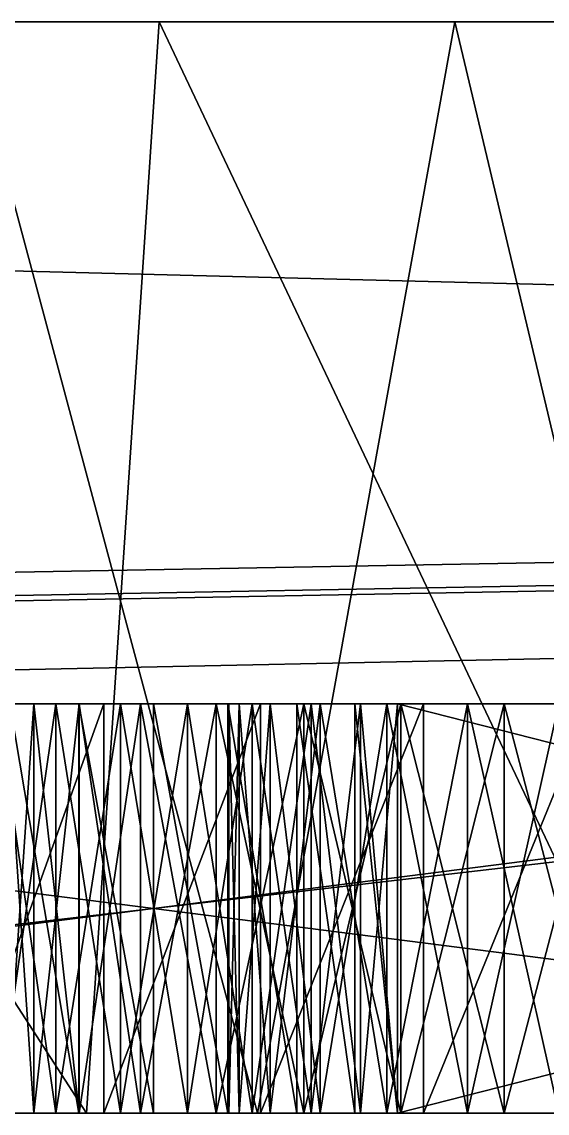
# Model space of a CAD drawing. Header units: millimetres. Extents: x -79 to 79, y 0 to 4.
# Drawn here: x -42.908 to -40.984, y 0 to 4 of the extents above; entities that cross this region are included whole.
import ezdxf

# ---------------------------------------------------------------- set-up
doc = ezdxf.new("R2010")
doc.units = ezdxf.units.MM
doc.header["$LTSCALE"] = 57.942387
for name, color, linetype in [('1', 7, 'CONTINUOUS'), ('111', 7, 'CONTINUOUS'), ('118', 7, 'CONTINUOUS'), ('127', 7, 'CONTINUOUS'), ('128', 7, 'CONTINUOUS'), ('14', 7, 'CONTINUOUS'), ('141', 7, 'CONTINUOUS'), ('146', 7, 'CONTINUOUS'), ('151', 7, 'CONTINUOUS'), ('185', 7, 'CONTINUOUS'), ('186', 7, 'CONTINUOUS'), ('187', 7, 'CONTINUOUS'), ('198', 7, 'CONTINUOUS'), ('199', 7, 'CONTINUOUS'), ('2', 7, 'CONTINUOUS'), ('5', 7, 'CONTINUOUS'), ('59', 7, 'CONTINUOUS'), ('60', 7, 'CONTINUOUS'), ('61', 7, 'CONTINUOUS'), ('62', 7, 'CONTINUOUS')]:
    doc.layers.add(name, color=color, linetype=linetype)

msp = doc.modelspace()

# ---------------------------------------------------------------- linework, layer by layer
at = {"layer": '1', "color": 7, "linetype": 'CONTINUOUS'}
for points in [[(-6.4491, 0, 38.5), (6.4491, 0, 38.5), (-79, 0, 42.5), (-6.4491, 0, 38.5)], [(6.4491, 0, 38.5), (20.3188, 0, 38.1743), (-79, 0, 42.5), (6.4491, 0, 38.5)], [(-6.6276, 0, 38.3427), (-6.4491, 0, 38.5), (-79, 0, 42.5), (-6.6276, 0, 38.3427)], [(-6.7639, 0, 38.1477), (-6.6276, 0, 38.3427), (-79, 0, 42.5), (-6.7639, 0, 38.1477)], [(-6.8503, 0, 37.926), (-6.7639, 0, 38.1477), (-79, 0, 42.5), (-6.8503, 0, 37.926)], [(-6.8819, 0, 37.69), (-6.8503, 0, 37.926), (-79, 0, 42.5), (-6.8819, 0, 37.69)], [(-20.5786, 0, 38.5), (-6.8819, 0, 37.69), (-79, 0, 42.5), (-20.5786, 0, 38.5)], [(20.5786, 0, 38.5), (21.8478, 0, 38.5), (-79, 0, 42.5), (20.5786, 0, 38.5)], [(21.8478, 0, 38.5), (35.6625, 0, 38.1477), (-79, 0, 42.5), (21.8478, 0, 38.5)], [(20.432, 0, 38.3515), (20.5786, 0, 38.5), (-79, 0, 42.5), (20.432, 0, 38.3515)], [(20.3188, 0, 38.1743), (20.432, 0, 38.3515), (-79, 0, 42.5), (20.3188, 0, 38.1743)], [(-48.8756, 0, 38.5), (-35.9773, 0, 38.5), (-79, 0, 42.5), (-48.8756, 0, 38.5)], [(-35.9773, 0, 38.5), (-22.1076, 0, 38.1743), (-79, 0, 42.5), (-35.9773, 0, 38.5)], [(35.9773, 0, 38.5), (48.8756, 0, 38.5), (-79, 0, 42.5), (35.9773, 0, 38.5)], [(48.8756, 0, 38.5), (62.7452, 0, 38.1743), (-79, 0, 42.5), (48.8756, 0, 38.5)], [(35.7988, 0, 38.3427), (35.9773, 0, 38.5), (-79, 0, 42.5), (35.7988, 0, 38.3427)], [(35.6625, 0, 38.1477), (35.7988, 0, 38.3427), (-79, 0, 42.5), (35.6625, 0, 38.1477)], [(63.005, 0, 38.5), (64.2742, 0, 38.5), (-79, 0, 42.5), (63.005, 0, 38.5)], [(-79, 0, 42.5), (64.2742, 0, 38.5), (79, 0, 42.5), (-79, 0, 42.5)], [(62.8585, 0, 38.3515), (63.005, 0, 38.5), (-79, 0, 42.5), (62.8585, 0, 38.3515)], [(62.7452, 0, 38.1743), (62.8585, 0, 38.3515), (-79, 0, 42.5), (62.7452, 0, 38.1743)], [(-21.8478, 0, 38.5), (-20.5786, 0, 38.5), (-79, 0, 42.5), (-21.8478, 0, 38.5)], [(-21.9944, 0, 38.3515), (-21.8478, 0, 38.5), (-79, 0, 42.5), (-21.9944, 0, 38.3515)], [(-22.1076, 0, 38.1743), (-21.9944, 0, 38.3515), (-79, 0, 42.5), (-22.1076, 0, 38.1743)], [(-48.3084, 0, -46.1764), (-36.5444, 0, -46.1764), (-48.3084, 0, -38.6764), (-48.3084, 0, -46.1764)], [(-48.3084, 0, -38.6764), (-36.5444, 0, -46.1764), (-36.5444, 0, -38.6764), (-48.3084, 0, -38.6764)], [(-42.6715, 0, -52.7046), (-44.7513, 0, -52.6167), (-43.6452, 0, -56.6677), (-42.6715, 0, -52.7046)], [(-42.0448, 0, -56.733), (-42.6715, 0, -52.7046), (-43.6452, 0, -56.6677), (-42.0448, 0, -56.733)], [(-43.1459, 0, -31.3284), (-42.6078, 0, -31.6361), (-43, 0, -17.3331), (-43.1459, 0, -31.3284)], [(-42.9521, 0, 25.0618), (-43, 0, 17.3331), (-42.7838, 0, 17.4479), (-42.9521, 0, 25.0618)], [(-43, 0, -17.3331), (-42.6078, 0, -31.6361), (-42.7838, 0, -17.4479), (-43, 0, -17.3331)], [(-42.8641, 0, 5.2304), (-42.9656, 0, 5.6084), (-42.8641, 0, -5.2304), (-42.8641, 0, 5.2304)], [(-42.8641, 0, -5.2304), (-42.9656, 0, 5.6084), (-42.9656, 0, -5.6084), (-42.8641, 0, -5.2304)], [(-42.6997, 0, 24.9505), (-42.9521, 0, 25.0618), (-42.7838, 0, 17.4479), (-42.6997, 0, 24.9505)], [(-42.6986, 0, 4.8753), (-42.8641, 0, 5.2304), (-42.6986, 0, -4.8753), (-42.6986, 0, 4.8753)], [(-42.6986, 0, -4.8753), (-42.8641, 0, 5.2304), (-42.8641, 0, -5.2304), (-42.6986, 0, -4.8753)], [(-42.5463, 0, 17.5067), (-42.6997, 0, 24.9505), (-42.7838, 0, 17.4479), (-42.5463, 0, 17.5067)], [(-42.7838, 0, -17.4479), (-42.6078, 0, -31.6361), (-42.5463, 0, -17.5067), (-42.7838, 0, -17.4479)], [(-42.4264, 0, 24.9125), (-42.6997, 0, 24.9505), (-42.5463, 0, 17.5067), (-42.4264, 0, 24.9125)], [(-42.4738, 0, 4.554), (-42.6986, 0, 4.8753), (-42.4738, 0, -4.554), (-42.4738, 0, 4.554)], [(-42.4738, 0, -4.554), (-42.6986, 0, 4.8753), (-42.6986, 0, -4.8753), (-42.4738, 0, -4.554)], [(-40.5125, 0, -52.7897), (-42.6715, 0, -52.7046), (-42.0448, 0, -56.733), (-40.5125, 0, -52.7897)], [(-42.6078, 0, -31.6361), (-42.0345, 0, -31.8752), (-42.5463, 0, -17.5067), (-42.6078, 0, -31.6361)], [(-42.3016, 0, 17.5061), (-42.4264, 0, 24.9125), (-42.5463, 0, 17.5067), (-42.3016, 0, 17.5061)], [(-42.0345, 0, -31.8752), (-42.15, 0, -27.15), (-42.5463, 0, -17.5067), (-42.0345, 0, -31.8752)], [(-42.5463, 0, -17.5067), (-42.15, 0, -27.15), (-42.3016, 0, -17.5061), (-42.5463, 0, -17.5067)], [(-42.196, 0, 4.2762), (-42.4738, 0, 4.554), (-42.196, 0, -4.2762), (-42.196, 0, 4.2762)], [(-42.196, 0, -4.2762), (-42.4738, 0, 4.554), (-42.4738, 0, -4.554), (-42.196, 0, -4.2762)], [(-42.1531, 0, 24.9505), (-42.4264, 0, 24.9125), (-42.3016, 0, 17.5061), (-42.1531, 0, 24.9505)], [(-42.0644, 0, 17.4461), (-42.1531, 0, 24.9505), (-42.3016, 0, 17.5061), (-42.0644, 0, 17.4461)], [(-42.15, 0, -27.15), (-42.1116, 0, -26.7856), (-42.3016, 0, -17.5061), (-42.15, 0, -27.15)], [(-42.3016, 0, -17.5061), (-42.1116, 0, -26.7856), (-42.0644, 0, -17.4461), (-42.3016, 0, -17.5061)], [(-41.8747, 0, 4.0514), (-42.196, 0, 4.2762), (-41.8747, 0, -4.0514), (-41.8747, 0, 4.0514)], [(-41.8747, 0, -4.0514), (-42.196, 0, 4.2762), (-42.196, 0, -4.2762), (-41.8747, 0, -4.0514)], [(-41.9007, 0, 25.0618), (-42.1531, 0, 24.9505), (-42.0644, 0, 17.4461), (-41.9007, 0, 25.0618)], [(-42.15, 0, -27.15), (-42.0345, 0, -31.8752), (-42.1116, 0, -27.5144), (-42.15, 0, -27.15)], [(-42.1116, 0, -27.5144), (-42.0345, 0, -31.8752), (-41.9985, 0, -27.8621), (-42.1116, 0, -27.5144)], [(-42.1116, 0, -26.7856), (-41.9985, 0, -26.4379), (-42.0644, 0, -17.4461), (-42.1116, 0, -26.7856)], [(-41.8488, 0, 17.3302), (-41.9007, 0, 25.0618), (-42.0644, 0, 17.4461), (-41.8488, 0, 17.3302)], [(-42.0644, 0, -17.4461), (-41.9985, 0, -26.4379), (-41.8488, 0, -17.3302), (-42.0644, 0, -17.4461)], [(-40.3716, 0, -56.7979), (-40.5125, 0, -52.7897), (-42.0448, 0, -56.733), (-40.3716, 0, -56.7979)], [(-42.0345, 0, -31.8752), (-41.4372, 0, -32.0411), (-41.9985, 0, -27.8621), (-42.0345, 0, -31.8752)], [(-41.9985, 0, -27.8621), (-41.4372, 0, -32.0411), (-41.8156, 0, -28.1787), (-41.9985, 0, -27.8621)], [(-41.9985, 0, -26.4379), (-41.8156, 0, -26.1213), (-41.8488, 0, -17.3302), (-41.9985, 0, -26.4379)], [(-41.6882, 0, 25.2379), (-41.9007, 0, 25.0618), (-41.8488, 0, 17.3302), (-41.6882, 0, 25.2379)], [(-41.5196, 0, 3.8859), (-41.8747, 0, 4.0514), (-41.5196, 0, -3.8859), (-41.5196, 0, 3.8859)], [(-41.5196, 0, -3.8859), (-41.8747, 0, 4.0514), (-41.8747, 0, -4.0514), (-41.5196, 0, -3.8859)], [(-41.6677, 0, 17.1654), (-41.6882, 0, 25.2379), (-41.8488, 0, 17.3302), (-41.6677, 0, 17.1654)], [(-41.8488, 0, -17.3302), (-41.8156, 0, -26.1213), (-41.6677, 0, -17.1654), (-41.8488, 0, -17.3302)], [(-41.8156, 0, -28.1787), (-41.4372, 0, -32.0411), (-41.5709, 0, -28.4504), (-41.8156, 0, -28.1787)], [(-41.8156, 0, -26.1213), (-41.5709, 0, -25.8496), (-41.6677, 0, -17.1654), (-41.8156, 0, -26.1213)], [(-41.532, 0, 25.4653), (-41.6882, 0, 25.2379), (-41.532, 0, 16.9611), (-41.532, 0, 25.4653)], [(-41.532, 0, 16.9611), (-41.6882, 0, 25.2379), (-41.6677, 0, 17.1654), (-41.532, 0, 16.9611)], [(-41.6677, 0, -17.1654), (-41.5709, 0, -25.8496), (-41.532, 0, -16.9611), (-41.6677, 0, -17.1654)], [(-41.5709, 0, -28.4504), (-41.4372, 0, -32.0411), (-41.2752, 0, -28.6653), (-41.5709, 0, -28.4504)], [(-41.5709, 0, -25.8496), (-41.2752, 0, -25.6347), (-41.532, 0, -16.9611), (-41.5709, 0, -25.8496)], [(-35.65, 0, 37.2292), (-41.532, 0, 25.4653), (-35.8752, 0, 21.5153), (-35.65, 0, 37.2292)], [(-35.8752, 0, 21.5153), (-41.532, 0, 25.4653), (-36.1709, 0, 21.3004), (-35.8752, 0, 21.5153)], [(-36.1709, 0, 21.3004), (-41.532, 0, 25.4653), (-36.4156, 0, 21.0287), (-36.1709, 0, 21.3004)], [(-36.4156, 0, 21.0287), (-41.532, 0, 25.4653), (-36.5985, 0, 20.7121), (-36.4156, 0, 21.0287)], [(-36.5985, 0, 20.7121), (-41.532, 0, 25.4653), (-36.7116, 0, 20.3644), (-36.5985, 0, 20.7121)], [(-36.7116, 0, 20.3644), (-41.532, 0, 25.4653), (-36.75, 0, 20), (-36.7116, 0, 20.3644)], [(-36.75, 0, 20), (-41.532, 0, 25.4653), (-35.65, 0, 5.1972), (-36.75, 0, 20)], [(-35.65, 0, 5.1972), (-41.532, 0, 25.4653), (-41.532, 0, 16.9611), (-35.65, 0, 5.1972)], [(-36.1709, 0, -18.6996), (-35.8752, 0, -18.4847), (-41.532, 0, -16.9611), (-36.1709, 0, -18.6996)], [(-41.532, 0, -16.9611), (-35.8752, 0, -18.4847), (-35.65, 0, -5.1972), (-41.532, 0, -16.9611)], [(-36.4156, 0, -18.9713), (-36.1709, 0, -18.6996), (-41.532, 0, -16.9611), (-36.4156, 0, -18.9713)], [(-36.5985, 0, -19.2879), (-36.4156, 0, -18.9713), (-41.532, 0, -16.9611), (-36.5985, 0, -19.2879)], [(-36.7116, 0, -19.6356), (-36.5985, 0, -19.2879), (-41.532, 0, -16.9611), (-36.7116, 0, -19.6356)], [(-36.75, 0, -20), (-36.7116, 0, -19.6356), (-41.532, 0, -16.9611), (-36.75, 0, -20)], [(-38.6884, 0, -26.7856), (-36.75, 0, -20), (-41.532, 0, -16.9611), (-38.6884, 0, -26.7856)], [(-38.8015, 0, -26.4379), (-38.6884, 0, -26.7856), (-41.532, 0, -16.9611), (-38.8015, 0, -26.4379)], [(-38.9844, 0, -26.1213), (-38.8015, 0, -26.4379), (-41.532, 0, -16.9611), (-38.9844, 0, -26.1213)], [(-39.2291, 0, -25.8496), (-38.9844, 0, -26.1213), (-41.532, 0, -16.9611), (-39.2291, 0, -25.8496)], [(-39.5248, 0, -25.6347), (-39.2291, 0, -25.8496), (-41.532, 0, -16.9611), (-39.5248, 0, -25.6347)], [(-39.8589, 0, -25.4858), (-39.5248, 0, -25.6347), (-41.532, 0, -16.9611), (-39.8589, 0, -25.4858)], [(-40.2169, 0, -25.4096), (-39.8589, 0, -25.4858), (-41.532, 0, -16.9611), (-40.2169, 0, -25.4096)], [(-40.5831, 0, -25.4096), (-40.2169, 0, -25.4096), (-41.532, 0, -16.9611), (-40.5831, 0, -25.4096)], [(-40.9411, 0, -25.4858), (-40.5831, 0, -25.4096), (-41.532, 0, -16.9611), (-40.9411, 0, -25.4858)], [(-41.2752, 0, -25.6347), (-40.9411, 0, -25.4858), (-41.532, 0, -16.9611), (-41.2752, 0, -25.6347)], [(-41.1416, 0, 3.7844), (-41.5196, 0, 3.8859), (-41.1416, 0, -3.7844), (-41.1416, 0, 3.7844)], [(-41.1416, 0, -3.7844), (-41.5196, 0, 3.8859), (-41.5196, 0, -3.8859), (-41.1416, 0, -3.7844)], [(-41.4372, 0, -32.0411), (-40.8242, 0, -32.1319), (-41.2752, 0, -28.6653), (-41.4372, 0, -32.0411)], [(-41.2752, 0, -28.6653), (-40.8242, 0, -32.1319), (-40.9411, 0, -28.8142), (-41.2752, 0, -28.6653)], [(-40.75, 0, 3.75), (-41.1416, 0, 3.7844), (-40.75, 0, -3.75), (-40.75, 0, 3.75)], [(-40.75, 0, -3.75), (-41.1416, 0, 3.7844), (-41.1416, 0, -3.7844), (-40.75, 0, -3.75)]]:
    msp.add_3dface(points, dxfattribs=at)
at = {"layer": '111', "color": 7, "linetype": 'CONTINUOUS'}
for points in [[(-36.5444, 0, -46.1764), (-48.3084, 0, -46.1764), (-36.5444, 1.5, -46.1764), (-36.5444, 0, -46.1764)], [(-48.3084, 0, -46.1764), (-48.3084, 1.5, -46.1764), (-36.5444, 1.5, -46.1764), (-48.3084, 0, -46.1764)]]:
    msp.add_3dface(points, dxfattribs=at)
at = {"layer": '118', "color": 7, "linetype": 'CONTINUOUS'}
for points in [[(-48.3084, 0, -38.6764), (-36.5444, 0, -38.6764), (-48.3084, 1.5, -38.6764), (-48.3084, 0, -38.6764)], [(-36.5444, 0, -38.6764), (-36.5444, 1.5, -38.6764), (-48.3084, 1.5, -38.6764), (-36.5444, 0, -38.6764)]]:
    msp.add_3dface(points, dxfattribs=at)
at = {"layer": '127', "color": 7, "linetype": 'CONTINUOUS'}
for points in [[(-41.532, 0, 25.4653), (-35.65, 0, 37.2292), (-41.532, 1.5, 25.4653), (-41.532, 0, 25.4653)], [(-35.65, 0, 37.2292), (-35.65, 1.5, 37.2292), (-41.532, 1.5, 25.4653), (-35.65, 0, 37.2292)]]:
    msp.add_3dface(points, dxfattribs=at)
at = {"layer": '128', "color": 7, "linetype": 'CONTINUOUS'}
for points in [[(-42.9521, 0, 25.0618), (-42.6997, 0, 24.9505), (-42.9521, 1.5, 25.0618), (-42.9521, 0, 25.0618)], [(-42.6997, 0, 24.9505), (-42.6997, 1.5, 24.9505), (-42.9521, 1.5, 25.0618), (-42.6997, 0, 24.9505)], [(-42.6997, 0, 24.9505), (-42.4264, 0, 24.9125), (-42.6997, 1.5, 24.9505), (-42.6997, 0, 24.9505)], [(-42.4264, 0, 24.9125), (-42.4264, 1.5, 24.9125), (-42.6997, 1.5, 24.9505), (-42.4264, 0, 24.9125)], [(-42.4264, 0, 24.9125), (-42.1531, 0, 24.9505), (-42.4264, 1.5, 24.9125), (-42.4264, 0, 24.9125)], [(-42.1531, 0, 24.9505), (-42.1531, 1.5, 24.9505), (-42.4264, 1.5, 24.9125), (-42.1531, 0, 24.9505)], [(-42.1531, 0, 24.9505), (-41.9007, 0, 25.0618), (-42.1531, 1.5, 24.9505), (-42.1531, 0, 24.9505)], [(-41.9007, 0, 25.0618), (-41.9007, 1.5, 25.0618), (-42.1531, 1.5, 24.9505), (-41.9007, 0, 25.0618)], [(-41.9007, 0, 25.0618), (-41.6882, 0, 25.2379), (-41.9007, 1.5, 25.0618), (-41.9007, 0, 25.0618)], [(-41.6882, 0, 25.2379), (-41.6882, 1.5, 25.2379), (-41.9007, 1.5, 25.0618), (-41.6882, 0, 25.2379)], [(-41.6882, 0, 25.2379), (-41.532, 0, 25.4653), (-41.6882, 1.5, 25.2379), (-41.6882, 0, 25.2379)], [(-41.532, 0, 25.4653), (-41.532, 1.5, 25.4653), (-41.6882, 1.5, 25.2379), (-41.532, 0, 25.4653)]]:
    msp.add_3dface(points, dxfattribs=at)
at = {"layer": '14', "color": 7, "linetype": 'CONTINUOUS'}
for points in [[(-42.0448, 0, -56.733), (-43.6452, 0, -56.6677), (-43.1154, 4, -56.6897), (-42.0448, 0, -56.733)], [(-41.3226, 4, -56.7614), (-42.0448, 0, -56.733), (-43.1154, 4, -56.6897), (-41.3226, 4, -56.7614)], [(-40.3716, 0, -56.7979), (-42.0448, 0, -56.733), (-41.3226, 4, -56.7614), (-40.3716, 0, -56.7979)], [(-39.5, 4, -56.8301), (-40.3716, 0, -56.7979), (-41.3226, 4, -56.7614), (-39.5, 4, -56.8301)]]:
    msp.add_3dface(points, dxfattribs=at)
at = {"layer": '141', "color": 7, "linetype": 'CONTINUOUS'}
for points in [[(-79, 4, 42.5), (79, 4, 42.5), (-70, 4, 38.5), (-79, 4, 42.5)], [(-70, 4, 38.5), (79, 4, 42.5), (70, 4, 38.5), (-70, 4, 38.5)], [(-42.4055, 4, -52.7156), (-44.8771, 4, -56.6149), (-45.2572, 4, -52.5942), (-42.4055, 4, -52.7156)], [(-43.1154, 4, -56.6897), (-44.8771, 4, -56.6149), (-42.4055, 4, -52.7156), (-43.1154, 4, -56.6897)], [(-41.3226, 4, -56.7614), (-43.1154, 4, -56.6897), (-42.4055, 4, -52.7156), (-41.3226, 4, -56.7614)], [(-39.3982, 4, -52.8314), (-41.3226, 4, -56.7614), (-42.4055, 4, -52.7156), (-39.3982, 4, -52.8314)], [(-39.5, 4, -56.8301), (-41.3226, 4, -56.7614), (-39.3982, 4, -52.8314), (-39.5, 4, -56.8301)]]:
    msp.add_3dface(points, dxfattribs=at)
at = {"layer": '146', "color": 7, "linetype": 'CONTINUOUS'}
for points in [[(-64.2742, 1.5, 38.5), (-70, 1.5, 38.5), (70, 4, 38.5), (-64.2742, 1.5, 38.5)], [(-70, 1.5, 38.5), (-70, 4, 38.5), (70, 4, 38.5), (-70, 1.5, 38.5)], [(-63.005, 1.5, 38.5), (-64.2742, 1.5, 38.5), (70, 4, 38.5), (-63.005, 1.5, 38.5)], [(-48.8756, 1.5, 38.5), (-63.005, 1.5, 38.5), (70, 4, 38.5), (-48.8756, 1.5, 38.5)], [(-35.9773, 1.5, 38.5), (-48.8756, 1.5, 38.5), (70, 4, 38.5), (-35.9773, 1.5, 38.5)], [(-35.9773, 0, 38.5), (-48.8756, 0, 38.5), (-35.9773, 1.5, 38.5), (-35.9773, 0, 38.5)], [(-35.9773, 1.5, 38.5), (-48.8756, 0, 38.5), (-48.8756, 1.5, 38.5), (-35.9773, 1.5, 38.5)]]:
    msp.add_3dface(points, dxfattribs=at)
at = {"layer": '151', "color": 7, "linetype": 'CONTINUOUS'}
for points in [[(-44.7513, 0, -52.6167), (-42.6715, 0, -52.7046), (-45.2572, 4, -52.5942), (-44.7513, 0, -52.6167)], [(-42.6715, 0, -52.7046), (-42.4055, 4, -52.7156), (-45.2572, 4, -52.5942), (-42.6715, 0, -52.7046)], [(-42.6715, 0, -52.7046), (-40.5125, 0, -52.7897), (-42.4055, 4, -52.7156), (-42.6715, 0, -52.7046)], [(-40.5125, 0, -52.7897), (-39.3982, 4, -52.8314), (-42.4055, 4, -52.7156), (-40.5125, 0, -52.7897)]]:
    msp.add_3dface(points, dxfattribs=at)
at = {"layer": '185', "color": 7, "linetype": 'CONTINUOUS'}
for points in [[(-42.6078, 0, -31.6361), (-43.1459, 0, -31.3284), (-42.6078, 1.5, -31.6361), (-42.6078, 0, -31.6361)], [(-43.1459, 0, -31.3284), (-43.1459, 1.5, -31.3284), (-42.6078, 1.5, -31.6361), (-43.1459, 0, -31.3284)], [(-42.0345, 0, -31.8752), (-42.6078, 0, -31.6361), (-42.0345, 1.5, -31.8752), (-42.0345, 0, -31.8752)], [(-42.6078, 0, -31.6361), (-42.6078, 1.5, -31.6361), (-42.0345, 1.5, -31.8752), (-42.6078, 0, -31.6361)], [(-41.4372, 0, -32.0411), (-42.0345, 0, -31.8752), (-41.4372, 1.5, -32.0411), (-41.4372, 0, -32.0411)], [(-42.0345, 0, -31.8752), (-42.0345, 1.5, -31.8752), (-41.4372, 1.5, -32.0411), (-42.0345, 0, -31.8752)], [(-40.8242, 0, -32.1319), (-41.4372, 0, -32.0411), (-40.8242, 1.5, -32.1319), (-40.8242, 0, -32.1319)], [(-41.4372, 0, -32.0411), (-41.4372, 1.5, -32.0411), (-40.8242, 1.5, -32.1319), (-41.4372, 0, -32.0411)]]:
    msp.add_3dface(points, dxfattribs=at)
at = {"layer": '186', "color": 7, "linetype": 'CONTINUOUS'}
for points in [[(-42.1116, 0, -26.7856), (-42.15, 0, -27.15), (-42.1116, 1.5, -26.7856), (-42.1116, 0, -26.7856)], [(-42.15, 0, -27.15), (-42.15, 1.5, -27.15), (-42.1116, 1.5, -26.7856), (-42.15, 0, -27.15)], [(-41.9985, 0, -26.4379), (-42.1116, 0, -26.7856), (-41.9985, 1.5, -26.4379), (-41.9985, 0, -26.4379)], [(-42.1116, 0, -26.7856), (-42.1116, 1.5, -26.7856), (-41.9985, 1.5, -26.4379), (-42.1116, 0, -26.7856)], [(-41.8156, 0, -26.1213), (-41.9985, 0, -26.4379), (-41.8156, 1.5, -26.1213), (-41.8156, 0, -26.1213)], [(-41.9985, 0, -26.4379), (-41.9985, 1.5, -26.4379), (-41.8156, 1.5, -26.1213), (-41.9985, 0, -26.4379)], [(-41.5709, 0, -25.8496), (-41.8156, 0, -26.1213), (-41.5709, 1.5, -25.8496), (-41.5709, 0, -25.8496)], [(-41.8156, 0, -26.1213), (-41.8156, 1.5, -26.1213), (-41.5709, 1.5, -25.8496), (-41.8156, 0, -26.1213)], [(-41.2752, 0, -25.6347), (-41.5709, 0, -25.8496), (-41.2752, 1.5, -25.6347), (-41.2752, 0, -25.6347)], [(-41.5709, 0, -25.8496), (-41.5709, 1.5, -25.8496), (-41.2752, 1.5, -25.6347), (-41.5709, 0, -25.8496)], [(-40.9411, 0, -25.4858), (-41.2752, 0, -25.6347), (-40.9411, 1.5, -25.4858), (-40.9411, 0, -25.4858)], [(-41.2752, 0, -25.6347), (-41.2752, 1.5, -25.6347), (-40.9411, 1.5, -25.4858), (-41.2752, 0, -25.6347)]]:
    msp.add_3dface(points, dxfattribs=at)
at = {"layer": '187', "color": 7, "linetype": 'CONTINUOUS'}
for points in [[(-42.15, 0, -27.15), (-42.1116, 0, -27.5144), (-42.15, 1.5, -27.15), (-42.15, 0, -27.15)], [(-42.1116, 0, -27.5144), (-42.1116, 1.5, -27.5144), (-42.15, 1.5, -27.15), (-42.1116, 0, -27.5144)], [(-42.1116, 0, -27.5144), (-41.9985, 0, -27.8621), (-42.1116, 1.5, -27.5144), (-42.1116, 0, -27.5144)], [(-41.9985, 0, -27.8621), (-41.9985, 1.5, -27.8621), (-42.1116, 1.5, -27.5144), (-41.9985, 0, -27.8621)], [(-41.9985, 0, -27.8621), (-41.8156, 0, -28.1787), (-41.9985, 1.5, -27.8621), (-41.9985, 0, -27.8621)], [(-41.8156, 0, -28.1787), (-41.8156, 1.5, -28.1787), (-41.9985, 1.5, -27.8621), (-41.8156, 0, -28.1787)], [(-41.8156, 0, -28.1787), (-41.5709, 0, -28.4504), (-41.8156, 1.5, -28.1787), (-41.8156, 0, -28.1787)], [(-41.5709, 0, -28.4504), (-41.5709, 1.5, -28.4504), (-41.8156, 1.5, -28.1787), (-41.5709, 0, -28.4504)], [(-41.5709, 0, -28.4504), (-41.2752, 0, -28.6653), (-41.5709, 1.5, -28.4504), (-41.5709, 0, -28.4504)], [(-41.2752, 0, -28.6653), (-41.2752, 1.5, -28.6653), (-41.5709, 1.5, -28.4504), (-41.2752, 0, -28.6653)], [(-41.2752, 0, -28.6653), (-40.9411, 0, -28.8142), (-41.2752, 1.5, -28.6653), (-41.2752, 0, -28.6653)], [(-40.9411, 0, -28.8142), (-40.9411, 1.5, -28.8142), (-41.2752, 1.5, -28.6653), (-40.9411, 0, -28.8142)]]:
    msp.add_3dface(points, dxfattribs=at)
at = {"layer": '198', "color": 7, "linetype": 'CONTINUOUS'}
for points in [[(-42.8641, 0, -5.2304), (-42.9656, 0, -5.6084), (-42.8641, 1.5, -5.2304), (-42.8641, 0, -5.2304)], [(-42.9656, 0, -5.6084), (-42.9656, 1.5, -5.6084), (-42.8641, 1.5, -5.2304), (-42.9656, 0, -5.6084)], [(-42.6986, 0, -4.8753), (-42.8641, 0, -5.2304), (-42.6986, 1.5, -4.8753), (-42.6986, 0, -4.8753)], [(-42.8641, 0, -5.2304), (-42.8641, 1.5, -5.2304), (-42.6986, 1.5, -4.8753), (-42.8641, 0, -5.2304)], [(-42.4738, 0, -4.554), (-42.6986, 0, -4.8753), (-42.4738, 1.5, -4.554), (-42.4738, 0, -4.554)], [(-42.6986, 0, -4.8753), (-42.6986, 1.5, -4.8753), (-42.4738, 1.5, -4.554), (-42.6986, 0, -4.8753)], [(-42.196, 0, -4.2762), (-42.4738, 0, -4.554), (-42.196, 1.5, -4.2762), (-42.196, 0, -4.2762)], [(-42.4738, 0, -4.554), (-42.4738, 1.5, -4.554), (-42.196, 1.5, -4.2762), (-42.4738, 0, -4.554)], [(-41.8747, 0, -4.0514), (-42.196, 0, -4.2762), (-41.8747, 1.5, -4.0514), (-41.8747, 0, -4.0514)], [(-42.196, 0, -4.2762), (-42.196, 1.5, -4.2762), (-41.8747, 1.5, -4.0514), (-42.196, 0, -4.2762)], [(-41.5196, 0, -3.8859), (-41.8747, 0, -4.0514), (-41.5196, 1.5, -3.8859), (-41.5196, 0, -3.8859)], [(-41.8747, 0, -4.0514), (-41.8747, 1.5, -4.0514), (-41.5196, 1.5, -3.8859), (-41.8747, 0, -4.0514)], [(-41.1416, 0, -3.7844), (-41.5196, 0, -3.8859), (-41.1416, 1.5, -3.7844), (-41.1416, 0, -3.7844)], [(-41.5196, 0, -3.8859), (-41.5196, 1.5, -3.8859), (-41.1416, 1.5, -3.7844), (-41.5196, 0, -3.8859)], [(-40.75, 0, -3.75), (-41.1416, 0, -3.7844), (-40.75, 1.5, -3.75), (-40.75, 0, -3.75)], [(-41.1416, 0, -3.7844), (-41.1416, 1.5, -3.7844), (-40.75, 1.5, -3.75), (-41.1416, 0, -3.7844)]]:
    msp.add_3dface(points, dxfattribs=at)
at = {"layer": '199', "color": 7, "linetype": 'CONTINUOUS'}
for points in [[(-42.9656, 0, 5.6084), (-42.8641, 0, 5.2304), (-42.9656, 1.5, 5.6084), (-42.9656, 0, 5.6084)], [(-42.8641, 0, 5.2304), (-42.8641, 1.5, 5.2304), (-42.9656, 1.5, 5.6084), (-42.8641, 0, 5.2304)], [(-42.8641, 0, 5.2304), (-42.6986, 0, 4.8753), (-42.8641, 1.5, 5.2304), (-42.8641, 0, 5.2304)], [(-42.6986, 0, 4.8753), (-42.6986, 1.5, 4.8753), (-42.8641, 1.5, 5.2304), (-42.6986, 0, 4.8753)], [(-42.6986, 0, 4.8753), (-42.4738, 0, 4.554), (-42.6986, 1.5, 4.8753), (-42.6986, 0, 4.8753)], [(-42.4738, 0, 4.554), (-42.4738, 1.5, 4.554), (-42.6986, 1.5, 4.8753), (-42.4738, 0, 4.554)], [(-42.4738, 0, 4.554), (-42.196, 0, 4.2762), (-42.4738, 1.5, 4.554), (-42.4738, 0, 4.554)], [(-42.196, 0, 4.2762), (-42.196, 1.5, 4.2762), (-42.4738, 1.5, 4.554), (-42.196, 0, 4.2762)], [(-42.196, 0, 4.2762), (-41.8747, 0, 4.0514), (-42.196, 1.5, 4.2762), (-42.196, 0, 4.2762)], [(-41.8747, 0, 4.0514), (-41.8747, 1.5, 4.0514), (-42.196, 1.5, 4.2762), (-41.8747, 0, 4.0514)], [(-41.8747, 0, 4.0514), (-41.5196, 0, 3.8859), (-41.8747, 1.5, 4.0514), (-41.8747, 0, 4.0514)], [(-41.5196, 0, 3.8859), (-41.5196, 1.5, 3.8859), (-41.8747, 1.5, 4.0514), (-41.5196, 0, 3.8859)], [(-41.5196, 0, 3.8859), (-41.1416, 0, 3.7844), (-41.5196, 1.5, 3.8859), (-41.5196, 0, 3.8859)], [(-41.1416, 0, 3.7844), (-41.1416, 1.5, 3.7844), (-41.5196, 1.5, 3.8859), (-41.1416, 0, 3.7844)], [(-41.1416, 0, 3.7844), (-40.75, 0, 3.75), (-41.1416, 1.5, 3.7844), (-41.1416, 0, 3.7844)], [(-40.75, 0, 3.75), (-40.75, 1.5, 3.75), (-41.1416, 1.5, 3.7844), (-40.75, 0, 3.75)]]:
    msp.add_3dface(points, dxfattribs=at)
at = {"layer": '2', "color": 7, "linetype": 'CONTINUOUS'}
for points in [[(-48.3084, 1.5, -38.6764), (-36.5444, 1.5, -38.6764), (-48.3084, 1.5, -46.1764), (-48.3084, 1.5, -38.6764)], [(-48.3084, 1.5, -46.1764), (-36.5444, 1.5, -38.6764), (-36.5444, 1.5, -46.1764), (-48.3084, 1.5, -46.1764)], [(-42.6078, 1.5, -31.6361), (-43.1459, 1.5, -31.3284), (-42.7838, 1.5, -17.4479), (-42.6078, 1.5, -31.6361)], [(-42.7838, 1.5, -17.4479), (-43.1459, 1.5, -31.3284), (-43, 1.5, -21.5), (-42.7838, 1.5, -17.4479)], [(-43, 1.5, 17.3331), (-42.9521, 1.5, 25.0618), (-42.7838, 1.5, 17.4479), (-43, 1.5, 17.3331)], [(-43, 1.5, -17.3331), (-42.7838, 1.5, -17.4479), (-43, 1.5, -21.5), (-43, 1.5, -17.3331)], [(-42.9656, 1.5, 5.6084), (-42.8641, 1.5, 5.2304), (-42.9656, 1.5, -5.6084), (-42.9656, 1.5, 5.6084)], [(-42.9656, 1.5, -5.6084), (-42.8641, 1.5, 5.2304), (-42.8641, 1.5, -5.2304), (-42.9656, 1.5, -5.6084)], [(-42.9521, 1.5, 25.0618), (-42.6997, 1.5, 24.9505), (-42.7838, 1.5, 17.4479), (-42.9521, 1.5, 25.0618)], [(-42.8641, 1.5, 5.2304), (-42.6986, 1.5, 4.8753), (-42.8641, 1.5, -5.2304), (-42.8641, 1.5, 5.2304)], [(-42.8641, 1.5, -5.2304), (-42.6986, 1.5, 4.8753), (-42.6986, 1.5, -4.8753), (-42.8641, 1.5, -5.2304)], [(-42.5463, 1.5, -17.5067), (-42.6078, 1.5, -31.6361), (-42.7838, 1.5, -17.4479), (-42.5463, 1.5, -17.5067)], [(-42.7838, 1.5, 17.4479), (-42.6997, 1.5, 24.9505), (-42.5463, 1.5, 17.5067), (-42.7838, 1.5, 17.4479)], [(-42.6997, 1.5, 24.9505), (-42.4264, 1.5, 24.9125), (-42.5463, 1.5, 17.5067), (-42.6997, 1.5, 24.9505)], [(-42.6986, 1.5, 4.8753), (-42.4738, 1.5, 4.554), (-42.6986, 1.5, -4.8753), (-42.6986, 1.5, 4.8753)], [(-42.6986, 1.5, -4.8753), (-42.4738, 1.5, 4.554), (-42.4738, 1.5, -4.554), (-42.6986, 1.5, -4.8753)], [(-42.0345, 1.5, -31.8752), (-42.6078, 1.5, -31.6361), (-42.1116, 1.5, -27.5144), (-42.0345, 1.5, -31.8752)], [(-42.1116, 1.5, -27.5144), (-42.6078, 1.5, -31.6361), (-42.15, 1.5, -27.15), (-42.1116, 1.5, -27.5144)], [(-42.15, 1.5, -27.15), (-42.6078, 1.5, -31.6361), (-42.3016, 1.5, -17.5061), (-42.15, 1.5, -27.15)], [(-42.3016, 1.5, -17.5061), (-42.6078, 1.5, -31.6361), (-42.5463, 1.5, -17.5067), (-42.3016, 1.5, -17.5061)], [(-42.5463, 1.5, 17.5067), (-42.4264, 1.5, 24.9125), (-42.3016, 1.5, 17.5061), (-42.5463, 1.5, 17.5067)], [(-42.4738, 1.5, 4.554), (-42.196, 1.5, 4.2762), (-42.4738, 1.5, -4.554), (-42.4738, 1.5, 4.554)], [(-42.4738, 1.5, -4.554), (-42.196, 1.5, 4.2762), (-42.196, 1.5, -4.2762), (-42.4738, 1.5, -4.554)], [(-42.4264, 1.5, 24.9125), (-42.1531, 1.5, 24.9505), (-42.3016, 1.5, 17.5061), (-42.4264, 1.5, 24.9125)], [(-42.0644, 1.5, -17.4461), (-42.15, 1.5, -27.15), (-42.3016, 1.5, -17.5061), (-42.0644, 1.5, -17.4461)], [(-42.3016, 1.5, 17.5061), (-42.1531, 1.5, 24.9505), (-42.0644, 1.5, 17.4461), (-42.3016, 1.5, 17.5061)], [(-42.196, 1.5, 4.2762), (-41.8747, 1.5, 4.0514), (-42.196, 1.5, -4.2762), (-42.196, 1.5, 4.2762)], [(-42.196, 1.5, -4.2762), (-41.8747, 1.5, 4.0514), (-41.8747, 1.5, -4.0514), (-42.196, 1.5, -4.2762)], [(-42.1531, 1.5, 24.9505), (-41.9007, 1.5, 25.0618), (-42.0644, 1.5, 17.4461), (-42.1531, 1.5, 24.9505)], [(-42.1116, 1.5, -26.7856), (-42.15, 1.5, -27.15), (-42.0644, 1.5, -17.4461), (-42.1116, 1.5, -26.7856)], [(-41.9985, 1.5, -27.8621), (-42.0345, 1.5, -31.8752), (-42.1116, 1.5, -27.5144), (-41.9985, 1.5, -27.8621)], [(-41.9985, 1.5, -26.4379), (-42.1116, 1.5, -26.7856), (-42.0644, 1.5, -17.4461), (-41.9985, 1.5, -26.4379)], [(-41.8488, 1.5, -17.3302), (-41.9985, 1.5, -26.4379), (-42.0644, 1.5, -17.4461), (-41.8488, 1.5, -17.3302)], [(-42.0644, 1.5, 17.4461), (-41.9007, 1.5, 25.0618), (-41.8488, 1.5, 17.3302), (-42.0644, 1.5, 17.4461)], [(-41.4372, 1.5, -32.0411), (-42.0345, 1.5, -31.8752), (-41.5709, 1.5, -28.4504), (-41.4372, 1.5, -32.0411)], [(-41.5709, 1.5, -28.4504), (-42.0345, 1.5, -31.8752), (-41.8156, 1.5, -28.1787), (-41.5709, 1.5, -28.4504)], [(-41.8156, 1.5, -28.1787), (-42.0345, 1.5, -31.8752), (-41.9985, 1.5, -27.8621), (-41.8156, 1.5, -28.1787)], [(-41.8156, 1.5, -26.1213), (-41.9985, 1.5, -26.4379), (-41.8488, 1.5, -17.3302), (-41.8156, 1.5, -26.1213)], [(-41.9007, 1.5, 25.0618), (-41.6882, 1.5, 25.2379), (-41.8488, 1.5, 17.3302), (-41.9007, 1.5, 25.0618)], [(-41.8747, 1.5, 4.0514), (-41.5196, 1.5, 3.8859), (-41.8747, 1.5, -4.0514), (-41.8747, 1.5, 4.0514)], [(-41.8747, 1.5, -4.0514), (-41.5196, 1.5, 3.8859), (-41.5196, 1.5, -3.8859), (-41.8747, 1.5, -4.0514)], [(-41.6677, 1.5, -17.1654), (-41.8156, 1.5, -26.1213), (-41.8488, 1.5, -17.3302), (-41.6677, 1.5, -17.1654)], [(-41.8488, 1.5, 17.3302), (-41.6882, 1.5, 25.2379), (-41.6677, 1.5, 17.1654), (-41.8488, 1.5, 17.3302)], [(-41.5709, 1.5, -25.8496), (-41.8156, 1.5, -26.1213), (-41.6677, 1.5, -17.1654), (-41.5709, 1.5, -25.8496)], [(-41.6882, 1.5, 25.2379), (-41.532, 1.5, 25.4653), (-41.6677, 1.5, 17.1654), (-41.6882, 1.5, 25.2379)], [(-41.532, 1.5, -16.9611), (-41.5709, 1.5, -25.8496), (-41.6677, 1.5, -17.1654), (-41.532, 1.5, -16.9611)], [(-41.6677, 1.5, 17.1654), (-41.532, 1.5, 25.4653), (-41.532, 1.5, 16.9611), (-41.6677, 1.5, 17.1654)], [(-41.2752, 1.5, -28.6653), (-41.4372, 1.5, -32.0411), (-41.5709, 1.5, -28.4504), (-41.2752, 1.5, -28.6653)], [(-41.2752, 1.5, -25.6347), (-41.5709, 1.5, -25.8496), (-41.532, 1.5, -16.9611), (-41.2752, 1.5, -25.6347)], [(-36.1709, 1.5, 18.6996), (-35.8752, 1.5, 18.4847), (-41.532, 1.5, 16.9611), (-36.1709, 1.5, 18.6996)], [(-41.532, 1.5, 16.9611), (-35.8752, 1.5, 18.4847), (-35.65, 1.5, 5.1972), (-41.532, 1.5, 16.9611)], [(-36.4156, 1.5, 18.9713), (-36.1709, 1.5, 18.6996), (-41.532, 1.5, 16.9611), (-36.4156, 1.5, 18.9713)], [(-36.5985, 1.5, 19.2879), (-36.4156, 1.5, 18.9713), (-41.532, 1.5, 16.9611), (-36.5985, 1.5, 19.2879)], [(-36.7116, 1.5, 19.6356), (-36.5985, 1.5, 19.2879), (-41.532, 1.5, 16.9611), (-36.7116, 1.5, 19.6356)], [(-36.75, 1.5, 20), (-36.7116, 1.5, 19.6356), (-41.532, 1.5, 16.9611), (-36.75, 1.5, 20)], [(-35.65, 1.5, 37.2292), (-36.75, 1.5, 20), (-41.532, 1.5, 16.9611), (-35.65, 1.5, 37.2292)], [(-35.65, 1.5, -5.1972), (-41.2752, 1.5, -25.6347), (-41.532, 1.5, -16.9611), (-35.65, 1.5, -5.1972)], [(-41.532, 1.5, 25.4653), (-35.65, 1.5, 37.2292), (-41.532, 1.5, 16.9611), (-41.532, 1.5, 25.4653)], [(-41.5196, 1.5, 3.8859), (-41.1416, 1.5, 3.7844), (-41.5196, 1.5, -3.8859), (-41.5196, 1.5, 3.8859)], [(-41.5196, 1.5, -3.8859), (-41.1416, 1.5, 3.7844), (-41.1416, 1.5, -3.7844), (-41.5196, 1.5, -3.8859)], [(-40.8242, 1.5, -32.1319), (-41.4372, 1.5, -32.0411), (-40.9411, 1.5, -28.8142), (-40.8242, 1.5, -32.1319)], [(-40.9411, 1.5, -28.8142), (-41.4372, 1.5, -32.0411), (-41.2752, 1.5, -28.6653), (-40.9411, 1.5, -28.8142)], [(-40.9411, 1.5, -25.4858), (-41.2752, 1.5, -25.6347), (-35.65, 1.5, -5.1972), (-40.9411, 1.5, -25.4858)], [(-41.1416, 1.5, 3.7844), (-40.75, 1.5, 3.75), (-41.1416, 1.5, -3.7844), (-41.1416, 1.5, 3.7844)], [(-41.1416, 1.5, -3.7844), (-40.75, 1.5, 3.75), (-40.75, 1.5, -3.75), (-41.1416, 1.5, -3.7844)]]:
    msp.add_3dface(points, dxfattribs=at)
at = {"layer": '5', "color": 7, "linetype": 'CONTINUOUS'}
for points in [[(-79, 0, 42.5), (79, 0, 42.5), (-79, 4, 42.5), (-79, 0, 42.5)], [(-79, 4, 42.5), (79, 0, 42.5), (79, 4, 42.5), (-79, 4, 42.5)]]:
    msp.add_3dface(points, dxfattribs=at)
at = {"layer": '59', "color": 7, "linetype": 'CONTINUOUS'}
for points in [[(-41.532, 0, -16.9611), (-35.65, 0, -5.1972), (-41.532, 1.5, -16.9611), (-41.532, 0, -16.9611)], [(-35.65, 0, -5.1972), (-35.65, 1.5, -5.1972), (-41.532, 1.5, -16.9611), (-35.65, 0, -5.1972)]]:
    msp.add_3dface(points, dxfattribs=at)
at = {"layer": '60', "color": 7, "linetype": 'CONTINUOUS'}
for points in [[(-43, 0, -17.3331), (-42.7838, 0, -17.4479), (-43, 1.5, -17.3331), (-43, 0, -17.3331)], [(-42.7838, 0, -17.4479), (-42.7838, 1.5, -17.4479), (-43, 1.5, -17.3331), (-42.7838, 0, -17.4479)], [(-42.7838, 0, -17.4479), (-42.5463, 0, -17.5067), (-42.7838, 1.5, -17.4479), (-42.7838, 0, -17.4479)], [(-42.5463, 0, -17.5067), (-42.5463, 1.5, -17.5067), (-42.7838, 1.5, -17.4479), (-42.5463, 0, -17.5067)], [(-42.5463, 0, -17.5067), (-42.3016, 0, -17.5061), (-42.5463, 1.5, -17.5067), (-42.5463, 0, -17.5067)], [(-42.3016, 0, -17.5061), (-42.3016, 1.5, -17.5061), (-42.5463, 1.5, -17.5067), (-42.3016, 0, -17.5061)], [(-42.3016, 0, -17.5061), (-42.0644, 0, -17.4461), (-42.3016, 1.5, -17.5061), (-42.3016, 0, -17.5061)], [(-42.0644, 0, -17.4461), (-42.0644, 1.5, -17.4461), (-42.3016, 1.5, -17.5061), (-42.0644, 0, -17.4461)], [(-42.0644, 0, -17.4461), (-41.8488, 0, -17.3302), (-42.0644, 1.5, -17.4461), (-42.0644, 0, -17.4461)], [(-41.8488, 0, -17.3302), (-41.8488, 1.5, -17.3302), (-42.0644, 1.5, -17.4461), (-41.8488, 0, -17.3302)], [(-41.8488, 0, -17.3302), (-41.6677, 0, -17.1654), (-41.8488, 1.5, -17.3302), (-41.8488, 0, -17.3302)], [(-41.6677, 0, -17.1654), (-41.6677, 1.5, -17.1654), (-41.8488, 1.5, -17.3302), (-41.6677, 0, -17.1654)], [(-41.6677, 0, -17.1654), (-41.532, 0, -16.9611), (-41.6677, 1.5, -17.1654), (-41.6677, 0, -17.1654)], [(-41.532, 0, -16.9611), (-41.532, 1.5, -16.9611), (-41.6677, 1.5, -17.1654), (-41.532, 0, -16.9611)]]:
    msp.add_3dface(points, dxfattribs=at)
at = {"layer": '61', "color": 7, "linetype": 'CONTINUOUS'}
for points in [[(-42.7838, 0, 17.4479), (-43, 0, 17.3331), (-42.7838, 1.5, 17.4479), (-42.7838, 0, 17.4479)], [(-43, 0, 17.3331), (-43, 1.5, 17.3331), (-42.7838, 1.5, 17.4479), (-43, 0, 17.3331)], [(-42.5463, 0, 17.5067), (-42.7838, 0, 17.4479), (-42.5463, 1.5, 17.5067), (-42.5463, 0, 17.5067)], [(-42.7838, 0, 17.4479), (-42.7838, 1.5, 17.4479), (-42.5463, 1.5, 17.5067), (-42.7838, 0, 17.4479)], [(-42.3016, 0, 17.5061), (-42.5463, 0, 17.5067), (-42.3016, 1.5, 17.5061), (-42.3016, 0, 17.5061)], [(-42.5463, 0, 17.5067), (-42.5463, 1.5, 17.5067), (-42.3016, 1.5, 17.5061), (-42.5463, 0, 17.5067)], [(-42.0644, 0, 17.4461), (-42.3016, 0, 17.5061), (-42.0644, 1.5, 17.4461), (-42.0644, 0, 17.4461)], [(-42.3016, 0, 17.5061), (-42.3016, 1.5, 17.5061), (-42.0644, 1.5, 17.4461), (-42.3016, 0, 17.5061)], [(-41.8488, 0, 17.3302), (-42.0644, 0, 17.4461), (-41.8488, 1.5, 17.3302), (-41.8488, 0, 17.3302)], [(-42.0644, 0, 17.4461), (-42.0644, 1.5, 17.4461), (-41.8488, 1.5, 17.3302), (-42.0644, 0, 17.4461)], [(-41.6677, 0, 17.1654), (-41.8488, 0, 17.3302), (-41.6677, 1.5, 17.1654), (-41.6677, 0, 17.1654)], [(-41.8488, 0, 17.3302), (-41.8488, 1.5, 17.3302), (-41.6677, 1.5, 17.1654), (-41.8488, 0, 17.3302)], [(-41.532, 0, 16.9611), (-41.6677, 0, 17.1654), (-41.532, 1.5, 16.9611), (-41.532, 0, 16.9611)], [(-41.6677, 0, 17.1654), (-41.6677, 1.5, 17.1654), (-41.532, 1.5, 16.9611), (-41.6677, 0, 17.1654)]]:
    msp.add_3dface(points, dxfattribs=at)
at = {"layer": '62', "color": 7, "linetype": 'CONTINUOUS'}
for points in [[(-35.65, 0, 5.1972), (-41.532, 0, 16.9611), (-35.65, 1.5, 5.1972), (-35.65, 0, 5.1972)], [(-41.532, 0, 16.9611), (-41.532, 1.5, 16.9611), (-35.65, 1.5, 5.1972), (-41.532, 0, 16.9611)]]:
    msp.add_3dface(points, dxfattribs=at)

doc.saveas('drawing.dxf')
